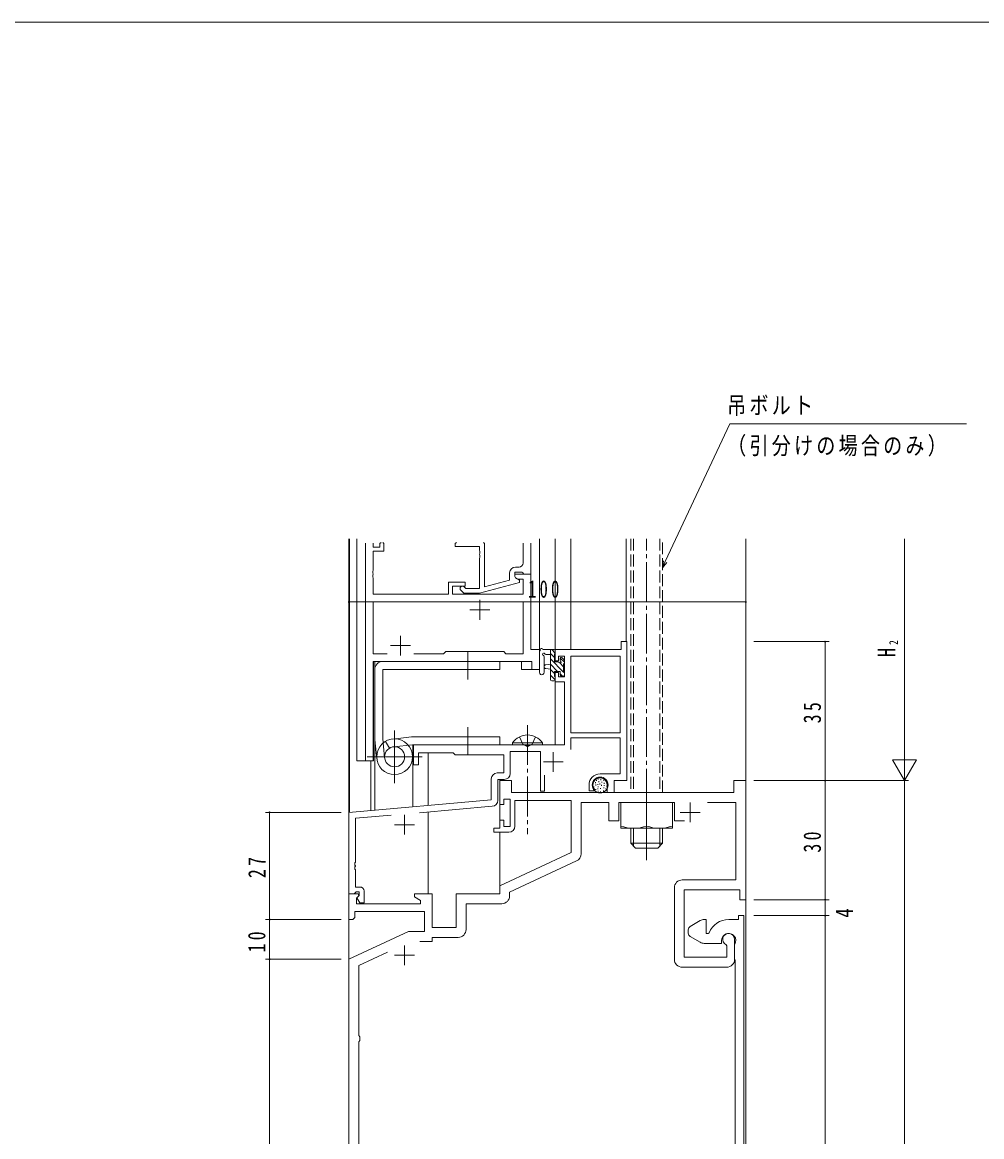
# Model space of a CAD drawing. Units: millimetres on the paper. Extents: x -397 to 397, y -282 to 282.
# Drawn here: x -6.2 to 235.6, y -1.4 to 279.3 of the extents above; entities that cross this region are included whole.
import ezdxf
from ezdxf.enums import TextEntityAlignment as Align

# ---------------------------------------------------------------- set-up
doc = ezdxf.new("R2010")
doc.units = ezdxf.units.MM
for name, pattern in [('USER2', [13, 10, -1, 1, -1]), ('USER3', [15, 10, -1, 1, -1, 1, -1]), ('USER4', [4, 3, -1])]:
    doc.linetypes.add(name, pattern=pattern)
for name, color, linetype, lineweight in [('0-1_USER1', 7, 'Continuous', 18), ('0-3_YKK_11', 7, 'Continuous', 18), ('0-4_YKK_12', 2, 'Continuous', 18), ('0-5_YSS_K', 4, 'Continuous', 18), ('0-6_YKK_13', 6, 'Continuous', 18)]:
    doc.layers.add(name, color=color, linetype=linetype, lineweight=lineweight)
doc.styles.add('ＭＳ ゴシック', font='')
doc.styles.get('ＭＳ ゴシック').set_extended_font_data('MS Gothic')

msp = doc.modelspace()

# ---------------------------------------------------------------- linework, layer by layer
at = {"layer": '0-1_USER1'}
msp.add_line((376.092, 279.3), (-393.908, 279.3), dxfattribs=at)
at = {"layer": '0-3_YKK_11'}
for p, q in [((80.292, 93.296), (80.292, 148.125)), ((82.222, 148.125), (82.222, 147.096)), ((82.222, 147.096), (83.892, 147.096)), ((82.222, 146.096), (82.222, 141.254)), ((84.892, 146.096), (82.222, 146.096)), ((83.892, 147.996), (84.192, 148.296)), ((83.892, 147.096), (83.892, 147.996)), ((84.592, 148.296), (84.892, 147.996)), ((84.892, 147.996), (84.892, 146.096)), ((102.892, 147.996), (103.192, 148.296)), ((102.892, 147.296), (102.892, 147.996)), ((108.992, 147.296), (102.892, 147.296)), ((108.992, 146.254), (108.992, 147.296)), ((109.112, 146.071), (108.992, 146.254)), ((109.112, 145.521), (109.112, 146.071)), ((109.992, 148.296), (110.292, 147.996)), ((110.292, 147.996), (110.292, 137.087)), ((119.962, 143.096), (119.962, 148.125)), ((121.892, 148.125), (121.892, 140.296)), ((108.992, 145.337), (109.112, 145.521)), ((108.992, 145.254), (108.992, 145.337)), ((109.112, 145.071), (108.992, 145.254)), ((108.992, 144.337), (109.112, 144.521)), ((108.992, 136.696), (108.992, 144.337)), ((109.112, 144.521), (109.112, 145.071)), ((82.222, 141.254), (82.102, 141.071)), ((82.102, 141.071), (82.102, 140.521)), ((82.102, 140.521), (82.222, 140.337)), ((116.592, 138.775), (116.592, 140.596)), ((117.892, 140.796), (119.692, 140.796)), ((117.892, 139.669), (117.892, 140.796)), ((118.092, 142.096), (118.962, 142.096)), ((119.692, 140.796), (119.892, 140.596)), ((119.892, 140.596), (120.192, 140.296)), ((82.222, 140.254), (82.102, 140.071)), ((82.102, 140.071), (82.102, 139.521)), ((82.102, 139.521), (82.222, 139.337)), ((82.222, 140.337), (82.222, 140.254)), ((82.222, 139.337), (82.222, 135.296)), ((101.192, 138.296), (105.392, 138.296)), ((101.192, 135.296), (101.192, 138.296)), ((105.392, 138.296), (105.392, 137.296)), ((119.092, 138.203), (108.988, 135.496)), ((110.292, 137.087), (116.592, 138.775)), ((117.892, 140.296), (117.892, 139.669)), ((121.892, 140.296), (117.892, 140.296)), ((118.042, 139.409), (119.092, 138.803)), ((118.758, 138.996), (118.042, 139.409)), ((119.962, 138.996), (118.758, 138.996)), ((119.092, 138.803), (119.092, 138.203)), ((119.962, 135.296), (119.962, 138.996)), ((120.192, 140.296), (121.892, 140.296)), ((121.892, 140.296), (121.892, 121.296)), ((82.222, 135.296), (101.192, 135.296)), ((102.192, 137.296), (102.192, 135.296)), ((105.392, 137.296), (102.192, 137.296)), ((102.192, 135.296), (119.962, 135.296)), ((105.043, 135.496), (104.268, 136.271)), ((108.988, 135.496), (105.043, 135.496)), ((105.116, 137.12), (105.54, 136.696)), ((105.54, 136.696), (108.992, 136.696)), ((82.222, 133.366), (82.222, 120.226)), ((105.741, 133.366), (82.222, 133.366)), ((109.092, 133.796), (109.092, 128.796)), ((119.962, 133.366), (112.442, 133.366)), ((119.962, 120.226), (119.962, 133.366)), ((106.592, 131.296), (111.592, 131.296)), ((89.092, 124.796), (89.092, 119.796)), ((86.592, 122.296), (91.592, 122.296)), ((99.922, 120.226), (100.492, 120.796)), ((100.492, 120.796), (115.092, 120.796)), ((115.092, 120.796), (115.662, 120.226)), ((121.892, 121.296), (124.092, 121.296)), ((124.092, 121.296), (124.092, 116.296)), ((128.092, 121.296), (128.092, 118.496)), ((144.692, 121.296), (128.092, 121.296)), ((144.692, 123.296), (144.692, 121.296)), ((146.092, 123.296), (144.692, 123.296)), ((146.092, 88.296), (146.092, 123.296)), ((82.222, 120.226), (85.741, 120.226)), ((82.222, 118.296), (82.222, 93.296)), ((122.162, 118.296), (82.222, 118.296)), ((92.442, 120.226), (99.922, 120.226)), ((115.662, 120.226), (119.962, 120.226)), ((122.162, 116.296), (122.162, 118.296)), ((128.092, 118.496), (128.892, 118.496)), ((128.892, 119.666), (130.392, 119.666)), ((128.892, 118.496), (128.892, 119.666)), ((130.392, 119.666), (130.392, 114.396)), ((132.022, 119.666), (132.022, 100.296)), ((144.462, 119.666), (132.022, 119.666)), ((144.462, 100.296), (144.462, 119.666)), ((144.462, 100.296), (144.462, 119.666)), ((124.092, 116.296), (122.162, 116.296)), ((128.092, 115.496), (128.092, 113.196)), ((128.892, 115.496), (128.092, 115.496)), ((128.892, 114.396), (128.892, 115.496)), ((128.092, 113.196), (130.392, 113.196)), ((130.392, 114.396), (128.892, 114.396)), ((130.392, 113.196), (130.392, 97.296)), ((132.022, 100.296), (144.462, 100.296)), ((132.022, 99.096), (144.462, 99.096)), ((132.022, 96.166), (132.022, 99.096)), ((144.462, 99.096), (144.462, 89.996)), ((92.392, 97.296), (92.392, 92.296)), ((120.634, 97.296), (92.392, 97.296)), ((116.722, 95.666), (124.392, 95.666)), ((116.722, 90.096), (116.722, 95.666)), ((120.817, 97.176), (120.634, 97.296)), ((121.367, 97.176), (120.817, 97.176)), ((121.55, 97.296), (121.367, 97.176)), ((130.392, 97.296), (121.55, 97.296)), ((124.392, 95.666), (124.392, 85.596)), ((127.592, 95.496), (127.592, 90.496)), ((82.222, 93.296), (80.292, 93.296)), ((93.592, 95.296), (102.392, 95.296)), ((93.592, 92.296), (93.592, 95.296)), ((102.392, 95.296), (102.892, 94.796)), ((102.892, 94.796), (115.092, 94.796)), ((115.092, 94.796), (115.092, 90.226)), ((125.092, 92.996), (130.092, 92.996)), ((92.392, 92.296), (93.592, 92.296)), ((115.092, 90.226), (113.462, 90.226)), ((144.462, 89.996), (139.392, 89.996)), ((111.962, 88.726), (111.962, 83.434)), ((113.592, 88.596), (115.222, 88.596)), ((113.592, 83.315), (113.592, 88.596)), ((114.092, 88.296), (114.092, 82.296)), ((117.092, 88.296), (114.092, 88.296)), ((117.092, 85.296), (117.092, 88.296)), ((125.392, 85.596), (125.392, 89.66)), ((136.592, 87.196), (136.592, 85.696)), ((137.592, 86.934), (137.592, 87.196)), ((141.192, 87.196), (141.192, 85.296)), ((142.892, 88.296), (146.092, 88.296)), ((142.892, 85.296), (142.892, 88.296)), ((173.092, 88.296), (173.092, 85.296)), ((176.092, 88.296), (173.092, 88.296)), ((176.092, 58.296), (176.092, 88.296)), ((173.092, 85.296), (117.092, 85.296)), ((124.392, 85.596), (125.392, 85.596)), ((136.592, 85.696), (137.868, 85.696)), ((137.868, 85.696), (138.028, 86.084)), ((138.028, 86.084), (137.885, 86.227)), ((141.192, 85.296), (142.892, 85.296)), ((111.962, 83.434), (76.092, 80.296)), ((93.843, 80.213), (112.223, 81.821)), ((114.092, 82.296), (115.092, 82.296)), ((115.092, 83.596), (116.692, 83.596)), ((115.092, 82.296), (115.092, 83.596)), ((116.692, 83.596), (116.692, 76.696)), ((117.892, 83.296), (132.092, 83.296)), ((117.892, 76.796), (117.892, 83.296)), ((132.092, 83.296), (132.092, 70.19)), ((134.592, 82.796), (141.592, 82.796)), ((134.592, 69.871), (134.592, 82.796)), ((141.592, 82.796), (141.592, 78.196)), ((144.092, 82.796), (158.092, 82.796)), ((144.092, 78.196), (144.092, 82.796)), ((158.092, 82.796), (158.092, 78.196)), ((162.092, 82.796), (162.092, 77.796)), ((166.44, 82.796), (173.592, 82.796)), ((173.592, 82.796), (173.592, 63.296)), ((76.092, 80.296), (76.092, 59.796)), ((77.722, 78.802), (86.689, 79.587)), ((77.722, 67.754), (77.722, 78.802)), ((90.092, 79.696), (90.092, 74.696)), ((159.592, 80.296), (164.592, 80.296)), ((87.592, 77.196), (92.592, 77.196)), ((112.592, 76.296), (112.592, 75.296)), ((114.092, 76.296), (112.592, 76.296)), ((114.092, 78.296), (114.092, 76.296)), ((115.092, 78.296), (114.092, 78.296)), ((115.092, 76.696), (115.092, 78.296)), ((116.692, 76.696), (115.092, 76.696)), ((141.592, 78.196), (144.092, 78.196)), ((158.092, 78.196), (160.642, 78.196)), ((112.592, 75.296), (116.392, 75.296)), ((132.092, 70.19), (114.092, 61.796)), ((77.602, 67.571), (77.722, 67.754)), ((77.602, 67.021), (77.602, 67.571)), ((116.592, 60.204), (133.437, 68.059)), ((77.722, 66.837), (77.602, 67.021)), ((77.602, 66.571), (77.722, 66.754)), ((77.602, 66.021), (77.602, 66.571)), ((77.722, 65.837), (77.602, 66.021)), ((77.722, 66.754), (77.722, 66.837)), ((77.722, 61.496), (77.722, 65.837)), ((114.092, 61.796), (114.092, 59.796)), ((173.592, 63.296), (160.092, 63.296)), ((76.092, 59.796), (77.422, 59.796)), ((76.092, 59.796), (76.092, 53.296)), ((78.392, 59.796), (76.092, 59.796)), ((77.422, 59.796), (77.722, 60.096)), ((78.892, 61.496), (77.722, 61.496)), ((77.722, 60.096), (77.922, 60.296)), ((77.922, 60.296), (78.692, 60.296)), ((78.022, 58.702), (78.602, 59.282)), ((78.692, 59.369), (78.118, 58.796)), ((78.602, 59.282), (78.392, 59.796)), ((78.692, 60.296), (78.692, 59.369)), ((79.892, 57.496), (79.892, 60.496)), ((92.592, 59.796), (92.592, 58.996)), ((97.092, 59.796), (92.592, 59.796)), ((92.592, 58.996), (94.092, 58.13)), ((97.092, 51.296), (97.092, 59.796)), ((103.092, 59.796), (103.092, 51.296)), ((114.092, 59.796), (103.092, 59.796)), ((116.592, 59.296), (116.592, 60.204)), ((158.092, 61.296), (158.092, 43.296)), ((160.592, 60.796), (174.592, 60.796)), ((160.592, 43.796), (160.592, 60.796)), ((174.592, 60.796), (174.592, 58.296)), ((78.022, 57.296), (78.022, 58.702)), ((94.092, 57.296), (78.022, 57.296)), ((78.118, 58.796), (78.869, 57.496)), ((78.869, 57.496), (79.892, 57.496)), ((94.092, 58.13), (94.092, 57.296)), ((105.592, 57.296), (114.592, 57.296)), ((105.592, 50.796), (105.592, 57.296)), ((174.592, 58.296), (176.092, 58.296)), ((77.092, 53.296), (77.592, 53.796)), ((77.592, 55.366), (95.092, 55.366)), ((77.592, 53.796), (77.592, 55.366)), ((95.092, 55.366), (95.092, 50.296)), ((174.291, 54.293), (175.591, 54.293)), ((174.291, 53.293), (174.291, 54.293)), ((175.591, 54.293), (175.591, -111.707)), ((76.092, 53.296), (77.092, 53.296)), ((103.092, 51.296), (97.092, 51.296)), ((161.591, 49.87), (161.591, 50.716)), ((162.091, 51.582), (164.591, 53.025)), ((165.591, 53.293), (166.091, 53.293)), ((166.091, 53.293), (166.091, 49.793)), ((171.791, 53.293), (174.291, 53.293)), ((91.103, 50.296), (76.092, 43.296)), ((95.092, 50.296), (91.103, 50.296)), ((93.953, 47.796), (97.092, 47.796)), ((97.092, 48.796), (103.592, 48.796)), ((97.092, 47.796), (97.092, 48.796)), ((164.591, 47.561), (162.091, 49.004)), ((166.091, 49.793), (166.6, 49.793)), ((166.6, 49.793), (166.878, 49.98)), ((169.991, 47.993), (169.991, 47.293)), ((173.292, 43.296), (173.292, 48.296)), ((78.592, 41.704), (85.792, 45.061)), ((90.092, 46.796), (90.092, 41.796)), ((169.991, 47.293), (165.591, 47.293)), ((171.183, 46.925), (171.362, 46.651)), ((171.362, 46.651), (171.362, 43.796)), ((173.291, 46.911), (173.334, 47.066)), ((173.291, 43.373), (173.291, 46.911)), ((76.092, 43.296), (76.092, -111.704)), ((87.592, 44.296), (92.592, 44.296)), ((171.362, 43.796), (160.592, 43.796)), ((173.331, 43.223), (173.291, 43.373)), ((173.336, 43.215), (173.331, 43.223)), ((173.346, 43.198), (173.336, 43.215)), ((173.351, 43.189), (173.346, 43.198)), ((173.391, 43.039), (173.351, 43.189)), ((173.391, -101.707), (173.391, 43.039)), ((78.592, 24.09), (78.592, 41.704)), ((160.092, 41.296), (171.292, 41.296)), ((78.854, 23.793), (78.592, 24.09)), ((78.592, 22.503), (78.854, 22.8)), ((78.592, -65.91), (78.592, 22.503)), ((78.854, 22.8), (78.854, 23.793))]:
    msp.add_line(p, q, dxfattribs=at)
msp.add_lwpolyline([(118.042, 139.409), (117.892, 139.669), (118.042, 139.409)], dxfattribs=at)
for centre, radius, start, end in [((118.092, 140.596), 1.5, 90, 180), ((118.962, 143.096), 1, 270, 0), ((104.692, 136.696), 0.6, 45, 225), ((113.462, 88.726), 1.5, 90.00001, 179.99999), ((115.222, 90.096), 1.5, 270.00001, 359.99999), ((139.392, 87.196), 2.8, 90.00001, 179.99999), ((139.392, 87.196), 1.8, 359.99999, 180.00001), ((138.592, 86.934), 1, 179.99998, 224.99997), ((112.092, 83.315), 1.5, 275, 0.00001), ((116.392, 76.796), 1.5, 270.00001, 359.99999), ((132.592, 69.871), 2, 295, 0), ((160.092, 61.296), 2, 90.00001, 179.99999), ((78.892, 60.496), 1, 0.00001, 89.99999), ((114.592, 59.296), 2, 270.00001, 359.99999), ((103.592, 50.796), 2, 270.00001, 359.99999), ((162.591, 50.716), 1, 119.99998, 180), ((165.591, 51.293), 2, 89.99998, 120), ((171.791, 47.993), 5.3, 89.99999, 157.9757), ((162.591, 49.87), 1, 180, 240.00002), ((171.791, 47.993), 1.8, 328.99728, 179.99999), ((171.792, 48.296), 1.5, 0.00002, 246.07405), ((165.591, 49.293), 2, 240, 270.00002), ((160.092, 43.296), 2, 180.00001, 269.99999), ((171.292, 43.296), 2, 270.00001, 359.99999)]:
    msp.add_arc(centre, radius, start, end, dxfattribs=at)
at = {"layer": '0-4_YKK_12'}
for p, q in [((76.092, -165.706), (76.092, 149.219)), ((76.192, 80.244), (76.192, 149.219)), ((78.092, 93.296), (78.092, 149.219)), ((124.092, 116.296), (124.092, 149.219)), ((128.092, 121.296), (128.092, 149.219)), ((131.992, 121.296), (131.992, 149.219)), ((145.992, 123.219), (145.992, 149.219)), ((176.092, -165.706), (176.092, 149.219)), ((82.292, 118.296), (119.592, 118.296)), ((82.292, 93.296), (82.292, 118.296)), ((82.592, 80.864), (82.592, 118.296)), ((119.592, 118.296), (119.592, 116.296)), ((119.592, 116.296), (124.092, 116.296)), ((92.192, 81.704), (92.192, 97.296)), ((81.592, 80.777), (81.592, 93.296)), ((96.092, 82.045), (96.092, 95.296)), ((114.092, 88.596), (114.092, 77.996)), ((96.092, 59.796), (96.092, 80.409)), ((114.092, 75.296), (114.092, 59.796))]:
    msp.add_line(p, q, dxfattribs=at)
at = {"layer": '0-4_YKK_12', "linetype": 'USER3'}
msp.add_line((82.292, 93.296), (78.092, 93.296), dxfattribs=at)
at = {"layer": '0-4_YKK_12'}
msp.add_lwpolyline([(128.092, 114.296), (128.092, 97.296), (92.192, 97.296)], dxfattribs=at)
at = {"layer": '0-5_YSS_K', "linetype": 'USER4'}
for p, q in [((147.091, 149.219), (147.091, 85.296)), ((147.771, 149.219), (147.771, 85.296)), ((154.411, 149.219), (154.411, 85.296)), ((155.091, 85.296), (155.091, 149.219)), ((119.042, 99.305), (119.947, 97.449)), ((123.142, 99.305), (122.237, 97.449)), ((119.947, 97.449), (121.092, 96.841)), ((122.237, 97.449), (121.092, 96.841))]:
    msp.add_line(p, q, dxfattribs=at)
at = {"layer": '0-5_YSS_K', "linetype": 'USER2'}
for p, q in [((151.092, 68.296), (151.092, 149.219)), ((121.092, 102.296), (121.092, 74.796))]:
    msp.add_line(p, q, dxfattribs=at)
at = {"layer": '0-5_YSS_K'}
for p, q in [((106.092, 120.796), (106.092, 113.796)), ((124.092, 115.568), (124.092, 120.731)), ((127.792, 121.296), (125.111, 121.296)), ((126.892, 121.296), (126.892, 113.696)), ((128.092, 120.427), (127.222, 121.296)), ((128.092, 120.396), (128.092, 120.996)), ((114.096, 118.296), (84.596, 118.296)), ((114.096, 116.296), (114.096, 118.296)), ((125.292, 115.568), (125.295, 119.53)), ((125.711, 120.096), (126.892, 120.096)), ((127.892, 119.28), (126.892, 120.28)), ((130.192, 115.633), (126.892, 118.933)), ((127.892, 118.196), (127.892, 120.196)), ((128.831, 118.196), (127.892, 118.196)), ((130.192, 116.98), (129.213, 117.959)), ((129.292, 118.996), (129.292, 118.657)), ((130.392, 118.127), (129.348, 119.171)), ((130.304, 118.709), (129.804, 119.209)), ((130.392, 117.896), (130.392, 118.496)), ((82.596, 116.296), (82.596, 98.796)), ((84.596, 98.796), (84.596, 116.296)), ((114.096, 116.296), (84.596, 116.296)), ((126.892, 117.596), (125.747, 117.494)), ((126.892, 116.396), (125.747, 116.498)), ((128.681, 115.796), (126.892, 117.586)), ((127.892, 115.239), (126.892, 116.239)), ((127.892, 115.796), (129.292, 115.796)), ((127.892, 114.496), (127.892, 115.796)), ((129.292, 115.796), (129.292, 114.896)), ((129.881, 114.596), (129.292, 115.186)), ((130.192, 115.596), (130.192, 117.696)), ((130.388, 115.437), (130.233, 115.592)), ((130.392, 114.896), (130.392, 115.396)), ((128.092, 113.692), (126.892, 114.892)), ((127.192, 113.396), (127.792, 113.396)), ((128.092, 113.696), (128.092, 114.296)), ((129.592, 114.596), (130.092, 114.596)), ((106.092, 94.796), (106.092, 101.796)), ((82.608, 98.581), (83.122, 93.813)), ((85.084, 94.038), (84.596, 98.796)), ((91.882, 99.284), (87.113, 98.77)), ((91.882, 99.284), (87.113, 98.77)), ((87.596, 87.647), (87.596, 100.944)), ((87.596, 87.796), (87.596, 100.796)), ((92.096, 99.296), (114.092, 99.296)), ((114.092, 97.296), (114.092, 99.296)), ((85.303, 98.168), (86.309, 96.468)), ((92.096, 97.296), (87.338, 96.808)), ((92.096, 97.296), (114.092, 97.296)), ((117.342, 97.805), (124.842, 97.805)), ((117.342, 97.805), (117.342, 97.296)), ((117.342, 97.296), (124.842, 97.296)), ((124.842, 97.805), (124.842, 97.296)), ((80.667, 94.296), (94.525, 94.296)), ((94.096, 94.296), (81.096, 94.296)), ((137.667, 87.558), (137.668, 87.358)), ((138.219, 87.88), (138.219, 87.68)), ((138.289, 87.282), (138.289, 87.082)), ((138.472, 88.433), (138.472, 88.233)), ((138.818, 87.421), (138.818, 87.221)), ((138.932, 88.755), (138.932, 88.555)), ((139.093, 88.134), (139.094, 87.934)), ((139.347, 87.536), (139.347, 87.336)), ((139.553, 88.64), (139.553, 88.44)), ((139.715, 87.191), (139.715, 86.991)), ((139.807, 87.996), (139.807, 87.796)), ((140.29, 88.456), (140.29, 88.256)), ((140.382, 87.145), (140.382, 86.945)), ((140.428, 87.72), (140.428, 87.52)), ((141.118, 87.697), (141.118, 87.497)), ((137.829, 86.799), (137.829, 86.599)), ((138.335, 86.178), (138.335, 85.978)), ((138.772, 86.316), (138.772, 86.116)), ((138.864, 86.823), (138.864, 86.623)), ((138.933, 85.741), (138.933, 85.541)), ((139.485, 85.558), (139.485, 85.358)), ((139.508, 86.432), (139.508, 86.232)), ((140.198, 85.788), (140.198, 85.588)), ((140.336, 86.593), (140.336, 86.393)), ((140.842, 86.317), (140.842, 86.117)), ((141.049, 86.984), (141.049, 86.784)), ((144.592, 82.796), (144.592, 76.296)), ((157.592, 82.796), (144.592, 82.796)), ((151.092, 82.796), (151.092, 76.859)), ((157.592, 76.296), (157.592, 82.796)), ((144.592, 76.296), (151.092, 76.296)), ((147.092, 76.296), (147.092, 72.496)), ((147.772, 76.296), (147.772, 71.816)), ((151.092, 76.296), (157.592, 76.296)), ((154.412, 76.296), (154.412, 71.816)), ((155.092, 72.496), (155.092, 76.296)), ((147.092, 72.496), (155.092, 72.496)), ((147.092, 72.496), (148.292, 71.296)), ((153.892, 71.296), (148.292, 71.296)), ((155.092, 72.496), (153.892, 71.296))]:
    msp.add_line(p, q, dxfattribs=at)
for centre, radius in [((87.596, 94.296), 4.5), ((87.596, 94.296), 2.525), ((139.392, 87.196), 2)]:
    msp.add_circle(centre, radius, dxfattribs=at)
for centre, radius, start, end in [((124.392, 120.731), 0.3, 130.52878, 180), ((124.002, 121.187), 0.3, 310.52878, 10.52878), ((124.592, 121.296), 0.3, 30, 190.52878), ((125.111, 121.596), 0.3, 210, 270), ((127.792, 120.996), 0.3, 0, 90), ((84.596, 116.296), 2, 90, 180), ((125.192, 120.096), 0.3, 30, 250.81024), ((124.995, 119.53), 0.3, 359.95977, 70.81024), ((125.711, 120.396), 0.3, 210, 270), ((127.892, 120.396), 0.2, 270, 0), ((128.831, 117.896), 0.3, 33.05573, 90), ((129.292, 118.196), 0.25, 213.05573, 56.94427), ((129.592, 118.996), 0.3, 45, 180), ((129.592, 118.657), 0.3, 180, 236.94427), ((130.192, 117.896), 0.2, 270, 0), ((130.092, 118.496), 0.3, 0, 45), ((124.692, 115.569), 0.6, 179.95977, 359.95977), ((125.792, 116.996), 0.5, 95.09207, 264.90793), ((130.192, 115.396), 0.2, 0, 90), ((127.192, 113.696), 0.3, 180, 270), ((127.792, 113.696), 0.3, 270, 0), ((127.892, 114.296), 0.2, 0, 90), ((129.592, 114.896), 0.3, 180, 270), ((130.092, 114.896), 0.3, 270, 0), ((84.596, 98.796), 2, 179.99075, 186.15767), ((92.096, 97.296), 2, 90.00003, 96.15771), ((121.092, 95.269), 4.527, 34.06671, 145.93329), ((147.842, 85.96), 9.663, 250.34714, 289.65286), ((154.342, 85.96), 9.663, 250.34714, 289.65286)]:
    msp.add_arc(centre, radius, start, end, dxfattribs=at)
at = {"layer": '0-6_YKK_13'}
for p, q in [((155.812, 143.448), (172.043, 178.125)), ((172.043, 178.125), (231.703, 178.125)), ((216.092, 94.296), (216.092, 149.219)), ((155.091, 141.908), (155.4, 143.641)), ((155.091, 141.908), (155.812, 143.448)), ((156.225, 143.255), (155.091, 141.908)), ((76.092, 95.797), (76.092, 134.296)), ((76.092, 133.296), (176.092, 133.296)), ((176.092, 95.797), (176.092, 134.296)), ((178.092, 123.294), (197.092, 123.294)), ((196.092, 88.294), (196.092, 123.294)), ((216.092, 88.296), (216.092, 98.689)), ((219.092, 93.493), (213.092, 93.493)), ((216.092, 88.296), (213.092, 93.493)), ((216.092, 88.296), (219.092, 93.493)), ((178.092, 88.296), (217.092, 88.296)), ((178.092, 88.294), (197.092, 88.294)), ((178.092, 88.293), (217.092, 88.293)), ((178.092, 88.291), (197.092, 88.291)), ((196.092, 88.291), (196.092, 58.294)), ((216.092, -111.707), (216.092, 88.293)), ((74.092, 80.296), (55.092, 80.296)), ((56.092, 53.296), (56.092, 80.296)), ((178.092, 58.294), (197.092, 58.294)), ((178.092, 58.294), (197.092, 58.294)), ((196.092, 58.294), (196.092, 54.29)), ((178.092, 54.29), (197.092, 54.29)), ((179.092, 54.29), (197.092, 54.29)), ((196.092, 54.29), (196.092, -101.71)), ((74.092, 53.296), (55.092, 53.296)), ((74.092, 53.296), (55.092, 53.296)), ((56.092, 53.296), (56.092, 43.296)), ((74.092, 43.296), (55.092, 43.296)), ((74.092, 43.296), (55.092, 43.296)), ((56.092, 43.296), (56.092, -111.704))]:
    msp.add_line(p, q, dxfattribs=at)
for centre, start, end in [((76.092, 133.296), 0, 180), ((76.092, 133.296), 180, 0), ((176.092, 133.296), 0, 180), ((176.092, 133.296), 180, 0), ((196.092, 123.294), 90, 270), ((196.092, 123.294), 270, 90), ((196.092, 88.294), 90, 270), ((196.092, 88.291), 90, 270), ((196.092, 88.294), 270, 90), ((196.092, 88.291), 270, 90), ((56.092, 80.296), 90, 270), ((56.092, 80.296), 270, 90), ((196.092, 58.294), 90, 270), ((196.092, 58.294), 90, 270), ((196.092, 58.294), 270, 90), ((196.092, 58.294), 270, 90), ((56.092, 53.296), 90, 270), ((56.092, 53.296), 90, 270), ((56.092, 53.296), 270, 90), ((56.092, 53.296), 270, 90), ((196.092, 54.29), 90, 270), ((196.092, 54.29), 90, 270), ((196.092, 54.29), 270, 90), ((196.092, 54.29), 270, 90), ((56.092, 43.296), 90, 270), ((56.092, 43.296), 90, 270), ((56.092, 43.296), 270, 90), ((56.092, 43.296), 270, 90)]:
    msp.add_arc(centre, 0.106, start, end, dxfattribs=at)

# ---------------------------------------------------------------- texts
at = {"layer": '0-6_YKK_13', "color": 7, "style": 'ＭＳ ゴシック', "width": 0.8}
for s, height, p in [('2', 2.199, (215.092, 122.476)), ('H', 4.399, (215.092, 119.358)), ('4', 4.399, (204.421, 53.758))]:
    msp.add_text(s, height=height, rotation=90, dxfattribs=at).set_placement(p, align=Align.BOTTOM_LEFT)
at = {"layer": '0-6_YKK_13', "color": 7, "char_height": 4.399, "attachment_point": 7, "style": 'ＭＳ ゴシック'}
for s, insert in [('\\T1.17;\\W0.8;吊ボルト', (171.402, 180.146)), ('\\T1.17;\\W0.8;（引分けの場合のみ）', (171.402, 169.903)), ('\\T1.38;\\W0.7;100', (121.231, 134.296))]:
    msp.add_mtext(s, dxfattribs=dict(at, insert=insert))
at = {"layer": '0-6_YKK_13', "color": 7, "char_height": 4.399, "attachment_point": 7, "rotation": 90, "style": 'ＭＳ ゴシック'}
for s, insert in [('\\T1.37;\\W0.75;35', (195.092, 102.724)), ('\\T1.37;\\W0.75;30', (195.092, 70.161)), ('\\T1.37;\\W0.75;27', (55.092, 63.738)), ('\\T1.37;\\W0.75;10', (55.092, 44.995))]:
    msp.add_mtext(s, dxfattribs=dict(at, insert=insert))

doc.saveas('drawing.dxf')
